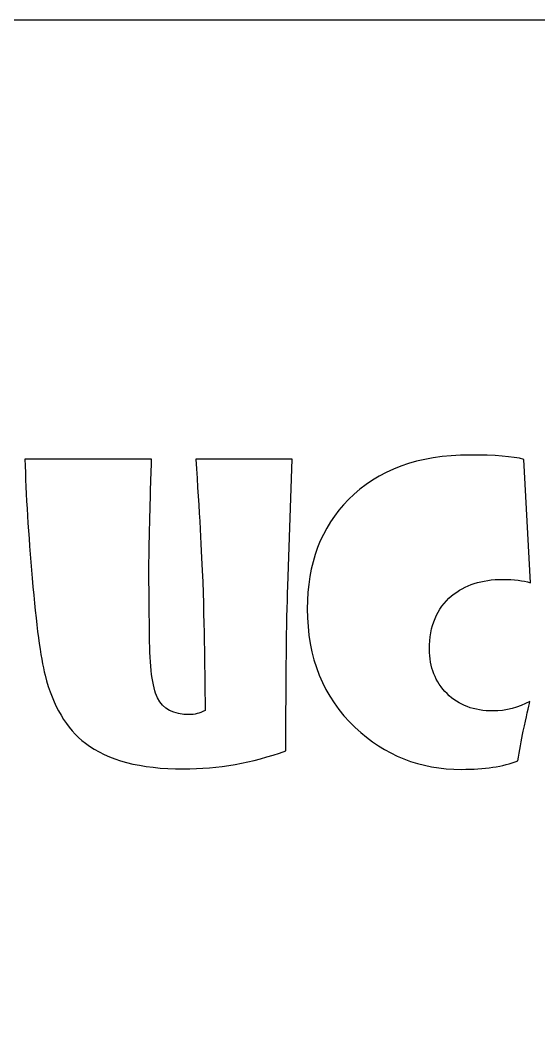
# Model space of a CAD drawing. Header units: centimetres. Extents: x -25 to 25, y -32.5 to 32.5.
# Drawn here: x 9.9 to 16.28, y 20.1 to 32.5 of the extents above; entities that cross this region are included whole.
import ezdxf

# ---------------------------------------------------------------- set-up
doc = ezdxf.new("R2010")
doc.units = ezdxf.units.CM
doc.header["$MEASUREMENT"] = 0
doc.layers.add('Capa 1', color=7, linetype='Continuous')

msp = doc.modelspace()

# ---------------------------------------------------------------- linework, layer by layer
at = {"layer": 'Capa 1', "color": 254}
msp.add_lwpolyline([(-25, -32.5), (25, -32.5), (25, 32.5), (-25, 32.5), (-25, -32.5)], close=True, dxfattribs=at)
at = {"layer": 'Capa 1', "color": 250}
for points, knots in [([(13.2464, 27.10342), (13.2464, 27.10342), (13.19114, 25.54066), (13.19114, 25.54066), (13.19114, 25.54066), (13.17547, 25.09451), (13.16723, 24.41992), (13.16723, 23.51607), (13.16723, 23.51607), (12.75489, 23.36763), (12.3343, 23.29341), (11.90547, 23.29341), (11.90547, 23.29341), (11.37685, 23.29341), (10.97441, 23.39897), (10.69896, 23.61009), (10.69896, 23.61009), (10.46558, 23.78904), (10.29982, 24.06696), (10.20333, 24.44548), (10.20333, 24.44548), (10.14725, 24.6632), (10.09448, 25.06152), (10.04499, 25.63962), (10.04499, 25.63962), (9.99716, 26.17401), (9.96747, 26.66222), (9.95593, 27.10342), (9.95593, 27.10342), (9.95593, 27.10342), (11.51457, 27.10342), (11.51457, 27.10342), (11.51457, 27.10342), (11.50632, 26.89066), (11.49643, 26.54429), (11.48488, 26.06433), (11.48488, 26.06433), (11.47993, 25.79631), (11.48158, 25.41696), (11.48983, 24.92545), (11.48983, 24.92545), (11.49148, 24.55187), (11.52364, 24.29952), (11.58632, 24.16922), (11.58632, 24.16922), (11.65312, 24.03067), (11.78507, 23.9614), (11.98381, 23.9614), (11.98381, 23.9614), (12.03989, 23.9614), (12.10339, 23.97789), (12.17266, 24.01005), (12.17266, 24.01005), (12.17266, 24.34157), (12.16359, 24.86937), (12.14463, 25.59261), (12.14463, 25.59261), (12.12896, 25.95547), (12.10092, 26.45852), (12.05886, 27.10342), (12.05886, 27.10342), (12.05886, 27.10342), (13.2464, 27.10342), (13.2464, 27.10342)], [0, 0, 0, 0, 0.05882353, 0.05882353, 0.05882353, 0.05882353, 0.11764706, 0.11764706, 0.11764706, 0.11764706, 0.17647059, 0.17647059, 0.17647059, 0.17647059, 0.23529412, 0.23529412, 0.23529412, 0.23529412, 0.29411765, 0.29411765, 0.29411765, 0.29411765, 0.35294118, 0.35294118, 0.35294118, 0.35294118, 0.41176471, 0.41176471, 0.41176471, 0.41176471, 0.47058824, 0.47058824, 0.47058824, 0.47058824, 0.52941176, 0.52941176, 0.52941176, 0.52941176, 0.58823529, 0.58823529, 0.58823529, 0.58823529, 0.64705882, 0.64705882, 0.64705882, 0.64705882, 0.70588235, 0.70588235, 0.70588235, 0.70588235, 0.76470588, 0.76470588, 0.76470588, 0.76470588, 0.82352941, 0.82352941, 0.82352941, 0.82352941, 0.88235294, 0.88235294, 0.88235294, 0.88235294, 1, 1, 1, 1]), ([(16.17648, 25.58272), (16.08824, 25.60993), (15.97443, 25.62395), (15.83588, 25.62395), (15.83588, 25.62395), (15.57776, 25.62395), (15.36829, 25.55633), (15.20748, 25.42108), (15.20748, 25.42108), (15.02523, 25.27016), (14.93451, 25.05162), (14.93451, 24.76628), (14.93451, 24.76628), (14.93451, 24.54445), (15.00626, 24.36219), (15.15058, 24.21952), (15.15058, 24.21952), (15.29489, 24.07685), (15.48375, 24.00593), (15.71713, 24.00593), (15.71713, 24.00593), (15.87712, 24.00593), (16.02803, 24.04552), (16.17153, 24.12468), (16.17153, 24.12468), (16.15503, 24.05789), (16.12782, 23.93666), (16.08906, 23.75935), (16.08906, 23.75935), (16.06597, 23.64225), (16.04453, 23.51937), (16.02309, 23.39237), (16.02309, 23.39237), (15.84248, 23.3231), (15.61157, 23.28846), (15.32953, 23.28846), (15.32953, 23.28846), (14.81906, 23.28846), (14.38198, 23.45999), (14.01994, 23.80306), (14.01994, 23.80306), (13.62657, 24.17664), (13.4303, 24.6632), (13.4303, 25.26274), (13.4303, 25.26274), (13.4303, 25.81692), (13.59936, 26.26472), (13.93747, 26.60697), (13.93747, 26.60697), (14.29868, 26.97065), (14.79679, 27.1529), (15.43262, 27.1529), (15.43262, 27.1529), (15.73857, 27.1529), (15.96041, 27.13558), (16.09731, 27.10012), (16.09731, 27.10012), (16.09731, 27.10012), (16.17648, 25.58272), (16.17648, 25.58272)], [0, 0, 0, 0, 0.0625, 0.0625, 0.0625, 0.0625, 0.125, 0.125, 0.125, 0.125, 0.1875, 0.1875, 0.1875, 0.1875, 0.25, 0.25, 0.25, 0.25, 0.3125, 0.3125, 0.3125, 0.3125, 0.375, 0.375, 0.375, 0.375, 0.4375, 0.4375, 0.4375, 0.4375, 0.5, 0.5, 0.5, 0.5, 0.5625, 0.5625, 0.5625, 0.5625, 0.625, 0.625, 0.625, 0.625, 0.6875, 0.6875, 0.6875, 0.6875, 0.75, 0.75, 0.75, 0.75, 0.8125, 0.8125, 0.8125, 0.8125, 0.875, 0.875, 0.875, 0.875, 1, 1, 1, 1])]:
    msp.add_open_spline(points, degree=3, knots=knots, dxfattribs=at)

doc.saveas('drawing.dxf')
